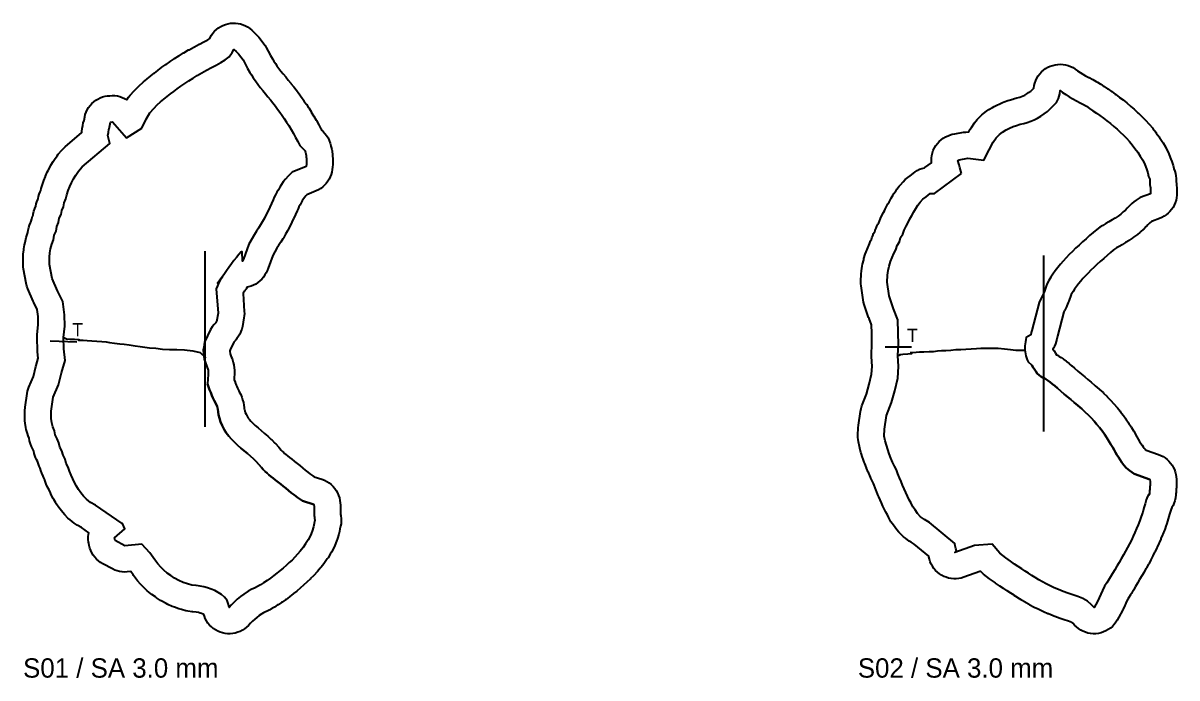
# Model space of a CAD drawing. Header units: millimetres. Extents: x 0 to 435, y -665 to 180.
# Drawn here: x 0 to 131.3, y -665 to -590.5 of the extents above; entities that cross this region are included whole.
import ezdxf

# ---------------------------------------------------------------- set-up
doc = ezdxf.new("R2010")
doc.units = ezdxf.units.MM
for name, color, linetype in [('CUT', 7, 'Continuous'), ('FOLD', 3, 'Continuous'), ('GRAIN', 4, 'Continuous'), ('LABEL', 8, 'Continuous'), ('NOTCH', 2, 'Continuous'), ('SEW', 5, 'Continuous')]:
    doc.layers.add(name, color=color, linetype=linetype)

msp = doc.modelspace()

# ---------------------------------------------------------------- linework, layer by layer
at = {"layer": 'CUT'}
for points in [[(1.45, -611.35), (1.5, -611.09), (1.58, -610.84), (1.68, -610.59), (1.7, -610.55), (1.71, -610.48), (1.76, -610.22), (1.83, -609.97), (1.93, -609.72), (2.01, -609.54), (2.06, -609.33), (2.12, -609.1), (2.28, -608.63), (2.35, -608.42), (2.54, -607.97), (2.56, -607.92), (2.75, -607.48), (2.84, -607.29), (3.07, -606.86), (3.16, -606.68), (3.42, -606.25), (3.56, -606.04), (3.88, -605.6), (4.01, -605.43), (4.41, -604.95), (4.59, -604.76), (4.78, -604.59), (6.68, -602.97), (6.69, -602.85), (6.74, -602.5), (6.8, -602.14), (6.85, -601.84), (6.94, -601.57), (7.01, -601.18), (7.08, -600.9), (7.18, -600.63), (7.3, -600.36), (7.45, -600.11), (7.63, -599.88), (7.82, -599.66), (8.04, -599.46), (8.27, -599.29), (8.52, -599.14), (8.78, -599.01), (9.05, -598.91), (9.33, -598.83), (9.62, -598.79), (9.86, -598.76), (10.15, -598.74), (10.44, -598.75), (10.73, -598.79), (11.01, -598.86), (11.29, -598.95), (11.55, -599.07), (11.8, -599.21), (11.82, -599.22), (11.84, -599.19), (12, -598.94), (12.2, -598.7), (12.64, -598.21), (12.75, -598.09), (13.15, -597.7), (13.24, -597.61), (13.62, -597.26), (13.69, -597.2), (14.07, -596.88), (14.12, -596.84), (14.49, -596.53), (14.53, -596.5), (14.91, -596.21), (14.94, -596.18), (15.33, -595.88), (15.37, -595.86), (15.77, -595.56), (15.81, -595.53), (16.23, -595.23), (16.27, -595.2), (16.71, -594.9), (16.75, -594.87), (17.2, -594.57), (17.24, -594.54), (17.71, -594.24), (17.76, -594.21), (18.25, -593.9), (18.31, -593.87), (18.82, -593.56), (18.89, -593.53), (19.43, -593.23), (19.49, -593.19), (20.03, -592.9), (20.06, -592.89), (20.58, -592.62), (21.01, -592.39), (21.26, -592.24), (21.3, -592.15), (21.45, -591.89), (21.61, -591.66), (21.8, -591.43), (22.02, -591.23), (22.25, -591.05), (22.49, -590.89), (22.75, -590.76), (23.02, -590.65), (23.3, -590.57), (23.59, -590.52), (23.88, -590.5), (24.17, -590.5), (24.46, -590.53), (24.75, -590.6), (25.03, -590.68), (25.3, -590.8), (25.55, -590.94), (25.79, -591.1), (26.02, -591.29), (26.28, -591.53), (26.34, -591.59), (26.61, -591.86), (26.84, -592.1), (27.11, -592.43), (27.29, -592.69), (27.54, -593.06), (27.66, -593.27), (27.89, -593.68), (28.16, -594.18), (28.39, -594.58), (28.55, -594.83), (28.71, -595.1), (28.89, -595.36), (29.1, -595.65), (29.34, -595.96), (29.61, -596.29), (29.89, -596.63), (30.18, -596.98), (30.18, -596.99), (30.47, -597.34), (30.49, -597.36), (30.77, -597.71), (30.81, -597.75), (31.08, -598.1), (31.11, -598.15), (31.37, -598.5), (31.41, -598.54), (31.66, -598.9), (31.69, -598.94), (31.94, -599.3), (31.97, -599.34), (32.21, -599.71), (32.24, -599.74), (32.49, -600.13), (32.51, -600.16), (32.77, -600.57), (32.8, -600.62), (33.06, -601.05), (33.09, -601.1), (33.36, -601.56), (33.38, -601.6), (33.64, -602.07), (33.65, -602.09), (33.9, -602.55), (33.92, -602.58), (33.98, -602.69), (34.14, -602.83), (34.36, -603.06), (34.55, -603.31), (34.72, -603.57), (34.85, -603.86), (34.96, -604.16), (35.03, -604.46), (35.03, -604.48), (35.04, -604.51), (35.07, -604.61), (35.13, -604.88), (35.16, -605.05), (35.18, -605.18), (35.2, -605.36), (35.21, -605.51), (35.23, -605.69), (35.24, -605.83), (35.24, -606.03), (35.24, -606.13), (35.24, -606.34), (35.24, -606.37), (35.24, -606.6), (35.22, -606.9), (35.18, -607.17), (35.14, -607.46), (35.06, -607.73), (34.96, -608), (34.83, -608.26), (34.68, -608.51), (34.51, -608.74), (34.32, -608.95), (34.1, -609.14), (33.87, -609.31), (33.62, -609.46), (33.36, -609.58), (32.28, -610.04), (32.17, -610.16), (32.06, -610.31), (31.92, -610.51), (31.78, -610.74), (31.65, -610.96), (31.52, -611.19), (31.4, -611.4), (31.29, -611.63), (31.18, -611.87), (31, -612.27), (30.99, -612.28), (30.8, -612.7), (30.79, -612.73), (30.59, -613.15), (30.57, -613.2), (30.37, -613.61), (30.34, -613.66), (30.13, -614.07), (30.1, -614.13), (29.88, -614.53), (29.84, -614.59), (29.62, -614.98), (29.58, -615.05), (29.35, -615.42), (29.31, -615.48), (29.08, -615.83), (29.08, -615.84), (28.89, -616.13), (28.43, -616.94), (27.9, -618.4), (27.78, -618.68), (27.67, -618.91), (27.53, -619.17), (27.36, -619.42), (27.17, -619.65), (26.96, -619.85), (26.73, -620.04), (26.48, -620.2), (26.22, -620.34), (25.95, -620.45), (25.66, -620.53), (25.52, -620.56), (25.39, -620.75), (25.37, -620.77), (25.25, -620.94), (25.21, -621), (25.05, -621.25), (25.04, -621.27), (25.18, -623.32), (25.19, -623.57), (25.17, -623.82), (25.14, -624.06), (24.96, -625.04), (24.9, -625.33), (24.8, -625.62), (24.67, -625.89), (24.52, -626.15), (24.34, -626.4), (24.27, -626.49), (24.16, -626.62), (24.01, -626.78), (23.97, -626.82), (23.56, -627.7), (23.54, -627.8), (23.54, -627.84), (23.57, -628.13), (23.58, -628.16), (23.7, -628.48), (23.78, -628.68), (23.91, -629.12), (23.99, -629.41), (24.03, -629.72), (24.05, -630.02), (24.05, -630.52), (24.04, -630.75), (24.01, -631.11), (24.12, -631.35), (24.13, -631.39), (24.26, -631.7), (24.33, -631.87), (24.4, -632.06), (24.43, -632.14), (24.55, -632.35), (24.6, -632.45), (24.77, -632.79), (24.9, -633.08), (24.99, -633.38), (25.08, -633.69), (25.14, -633.97), (25.17, -634.26), (25.18, -634.42), (25.19, -634.49), (25.23, -634.65), (25.29, -634.83), (25.37, -635.02), (25.49, -635.25), (25.62, -635.46), (25.75, -635.63), (25.91, -635.82), (26.14, -636.05), (26.42, -636.31), (26.74, -636.58), (27.09, -636.88), (27.45, -637.18), (27.49, -637.21), (27.84, -637.51), (27.92, -637.58), (28.25, -637.89), (28.35, -637.98), (28.66, -638.3), (28.75, -638.39), (29.05, -638.72), (29.1, -638.78), (29.37, -639.09), (29.51, -639.25), (29.62, -639.35), (29.76, -639.48), (29.91, -639.62), (30.09, -639.77), (30.32, -639.94), (30.58, -640.15), (30.87, -640.37), (30.89, -640.39), (31.18, -640.61), (31.2, -640.63), (31.5, -640.87), (31.52, -640.89), (31.81, -641.13), (31.83, -641.14), (32.12, -641.39), (32.4, -641.62), (32.65, -641.81), (32.96, -642.03), (33.11, -642.14), (34, -642.42), (34.29, -642.53), (34.56, -642.67), (34.82, -642.83), (35.06, -643.02), (35.28, -643.23), (35.47, -643.46), (35.65, -643.71), (35.79, -643.98), (35.91, -644.26), (36, -644.55), (36.06, -644.85), (36.1, -645.11), (36.12, -645.35), (36.13, -645.58), (36.13, -645.81), (36.12, -646), (36.12, -646.14), (36.13, -646.25), (36.13, -646.35), (36.14, -646.44), (36.15, -646.53), (36.15, -646.54), (36.16, -646.59), (36.2, -646.89), (36.21, -647.18), (36.19, -647.48), (36.14, -647.77), (36.06, -648.05), (36.06, -648.07), (36, -648.37), (35.93, -648.67), (35.79, -649.15), (35.68, -649.46), (35.48, -649.96), (35.36, -650.21), (35.11, -650.7), (35, -650.88), (34.71, -651.35), (34.62, -651.49), (34.31, -651.92), (34.22, -652.05), (33.91, -652.44), (33.82, -652.55), (33.51, -652.91), (33.43, -653), (33.12, -653.34), (33.04, -653.41), (32.72, -653.73), (32.66, -653.79), (32.34, -654.1), (32.29, -654.14), (31.96, -654.44), (31.92, -654.48), (31.57, -654.78), (31.54, -654.81), (31.19, -655.1), (31.15, -655.14), (30.79, -655.43), (30.74, -655.47), (30.37, -655.76), (30.31, -655.8), (29.93, -656.09), (29.86, -656.13), (29.47, -656.4), (29.41, -656.44), (29.03, -656.7), (28.97, -656.73), (28.6, -656.97), (28.54, -657), (28.19, -657.21), (28.09, -657.27), (27.77, -657.44), (27.52, -657.56), (27.36, -657.63), (27.17, -657.73), (26.88, -657.93), (26.6, -658.14), (26.36, -658.34), (26.11, -658.57), (25.87, -658.81), (25.65, -659.05), (25.44, -659.25), (25.21, -659.44), (24.96, -659.6), (24.7, -659.73), (24.43, -659.84), (24.15, -659.92), (23.86, -659.97), (23.57, -660), (23.28, -660), (22.99, -659.97), (22.7, -659.91), (22.42, -659.82), (22.15, -659.71), (21.9, -659.57), (21.65, -659.4), (21.43, -659.22), (21.22, -659.01), (21.04, -658.78), (20.88, -658.54), (20.74, -658.28), (20.63, -658.01), (20.57, -657.83), (20.49, -657.79), (20.31, -657.7), (20.14, -657.65), (19.97, -657.6), (19.71, -657.56), (19.31, -657.51), (19.23, -657.5), (18.76, -657.42), (18.51, -657.38), (18.02, -657.25), (17.73, -657.17), (17.22, -656.99), (16.97, -656.89), (16.48, -656.66), (16.27, -656.56), (15.8, -656.3), (15.64, -656.2), (15.19, -655.92), (15.06, -655.82), (14.64, -655.53), (14.5, -655.42), (14.12, -655.11), (13.93, -654.94), (13.58, -654.6), (13.36, -654.37), (13.03, -653.98), (12.92, -653.84), (12.57, -653.37), (12.52, -653.29), (12.27, -652.93), (11.83, -652.97), (11.55, -652.98), (11.26, -652.96), (10.98, -652.92), (10.71, -652.85), (10.44, -652.75), (10.18, -652.63), (9.07, -652.04), (8.81, -651.89), (8.58, -651.71), (8.36, -651.51), (8.16, -651.29), (7.98, -651.06), (7.83, -650.8), (7.7, -650.53), (7.6, -650.26), (7.53, -649.97), (7.47, -649.68), (7.48, -649.68), (7.46, -649.59), (7.42, -649.29), (7.42, -648.98), (7.44, -648.68), (7.48, -648.5), (6.63, -647.92), (6.17, -647.65), (5.8, -647.41), (5.36, -647.05), (5.11, -646.83), (4.75, -646.48), (4.51, -646.21), (4.22, -645.84), (4.06, -645.64), (3.81, -645.25), (3.72, -645.11), (3.49, -644.72), (3.42, -644.6), (3.21, -644.19), (3.11, -643.98), (2.96, -643.64), (2.79, -643.32), (2.64, -642.97), (2.48, -642.52), (2.46, -642.47), (2.38, -642.25), (2.28, -642.06), (2.13, -641.74), (2.02, -641.42), (1.95, -641.16), (1.84, -640.93), (1.71, -640.6), (1.64, -640.37), (1.54, -640.18), (1.43, -639.95), (1.34, -639.71), (1.27, -639.47), (1.21, -639.21), (1.15, -639.06), (0.97, -638.69), (0.84, -638.38), (0.74, -638.05), (0.68, -637.75), (0.58, -637.47), (0.49, -637.2), (0.37, -636.75), (0.33, -636.54), (0.24, -636.04), (0.2, -635.76), (0.19, -635.48), (0.19, -634.65), (0.22, -634.23), (0.46, -632.65), (0.51, -632.4), (0.57, -632.16), (0.66, -631.92), (1.18, -630.71), (1.46, -629.59), (1.49, -629.48), (1.73, -628.64), (1.65, -627.92), (1.63, -627.68), (1.59, -626.38), (1.61, -625.94), (1.73, -624.85), (1.72, -623.9), (1.62, -623.08), (1.23, -622.32), (1.15, -622.15), (0.54, -620.74), (0.43, -620.43), (0.35, -620.1), (0.06, -618.52), (0.02, -618.26), (0.01, -618), (0, -617.18), (0.02, -616.8), (0.08, -616.3), (0.1, -616.19), (0.17, -615.74), (0.22, -615.47), (0.36, -614.92), (0.48, -614.56), (0.52, -614.46), (0.53, -614.33), (0.57, -614.05), (0.64, -613.77), (0.74, -613.49), (0.86, -613.23), (0.89, -613.16), (0.91, -613.06), (0.99, -612.77), (1.09, -612.49), (1.14, -612.38), (1.16, -612.25), (1.23, -611.92), (1.33, -611.61)], [(102.62, -606.95), (103.38, -606.39), (103.37, -606.16), (103.38, -605.86), (103.42, -605.56), (103.49, -605.26), (103.59, -604.98), (103.72, -604.7), (103.87, -604.44), (104.05, -604.2), (104.26, -603.98), (104.49, -603.78), (104.73, -603.6), (104.99, -603.45), (105.27, -603.32), (105.43, -603.26), (105.72, -603.16), (106.03, -603.1), (107.02, -602.93), (107.3, -602.9), (107.58, -602.89), (107.63, -602.89), (107.8, -602.58), (107.93, -602.37), (108.28, -601.86), (108.42, -601.67), (108.58, -601.49), (108.93, -601.12), (109.1, -600.95), (109.29, -600.8), (109.66, -600.51), (109.92, -600.34), (110.31, -600.1), (110.5, -599.99), (110.9, -599.79), (111.07, -599.71), (111.47, -599.53), (111.65, -599.46), (112.06, -599.32), (112.23, -599.26), (112.63, -599.14), (112.73, -599.11), (113.11, -599.01), (113.42, -598.93), (113.64, -598.86), (113.82, -598.78), (114.01, -598.69), (114.22, -598.56), (114.44, -598.41), (114.68, -598.23), (114.9, -598.03), (115.02, -597.91), (115.03, -597.9), (115.07, -597.61), (115.14, -597.32), (115.24, -597.04), (115.37, -596.77), (115.52, -596.51), (115.7, -596.27), (115.9, -596.05), (116.12, -595.86), (116.36, -595.68), (116.62, -595.53), (116.89, -595.4), (117.18, -595.31), (117.47, -595.24), (117.76, -595.2), (118.06, -595.19), (118.36, -595.21), (118.65, -595.26), (118.94, -595.33), (119.22, -595.44), (119.49, -595.57), (119.74, -595.73), (120.01, -595.93), (120.3, -596.12), (120.59, -596.3), (120.91, -596.49), (121.28, -596.68), (121.31, -596.7), (121.74, -596.93), (122.13, -597.15), (122.26, -597.22), (122.57, -597.41), (122.65, -597.46), (123.01, -597.7), (123.04, -597.72), (123.43, -597.98), (123.46, -598), (123.86, -598.27), (123.9, -598.3), (124.3, -598.59), (124.35, -598.62), (124.75, -598.92), (124.79, -598.95), (125.18, -599.25), (125.22, -599.28), (125.61, -599.59), (125.65, -599.63), (126.04, -599.95), (126.08, -599.99), (126.46, -600.31), (126.51, -600.36), (126.88, -600.7), (126.94, -600.75), (127.3, -601.1), (127.37, -601.16), (127.71, -601.52), (127.78, -601.59), (128.12, -601.96), (128.19, -602.04), (128.52, -602.42), (128.59, -602.51), (128.9, -602.91), (128.97, -603.01), (129.28, -603.43), (129.35, -603.54), (129.65, -603.99), (129.73, -604.12), (130.01, -604.59), (130.1, -604.76), (130.34, -605.25), (130.45, -605.48), (130.64, -605.97), (130.74, -606.24), (130.88, -606.72), (130.91, -606.86), (130.96, -607.04), (130.97, -607.07), (131.08, -607.34), (131.15, -607.62), (131.2, -607.9), (131.22, -608.19), (131.22, -608.42), (131.22, -608.44), (131.22, -608.48), (131.24, -608.58), (131.25, -608.73), (131.26, -608.77), (131.27, -608.95), (131.28, -609), (131.29, -609.2), (131.3, -609.24), (131.31, -609.46), (131.31, -609.84), (131.3, -610.1), (131.27, -610.39), (131.21, -610.67), (131.12, -610.95), (131.01, -611.22), (130.87, -611.47), (130.71, -611.71), (130.52, -611.94), (130.32, -612.14), (130.09, -612.33), (129.85, -612.49), (129.6, -612.63), (129.33, -612.74), (128.52, -613.04), (128.41, -613.1), (128.25, -613.22), (128.2, -613.26), (128.14, -613.32), (128.02, -613.45), (127.85, -613.64), (127.78, -613.7), (127.57, -613.91), (127.46, -614.01), (127.22, -614.23), (127.1, -614.33), (126.82, -614.56), (126.71, -614.65), (126.39, -614.88), (126.29, -614.95), (125.96, -615.18), (125.87, -615.24), (125.52, -615.45), (125.46, -615.49), (125.11, -615.7), (125.08, -615.72), (124.74, -615.91), (124.43, -616.09), (124.21, -616.23), (124.04, -616.35), (123.75, -616.6), (123.37, -616.94), (122.98, -617.28), (122.59, -617.63), (122.21, -617.98), (121.85, -618.31), (121.51, -618.63), (121.2, -618.95), (120.9, -619.26), (120.62, -619.57), (120.36, -619.88), (120.11, -620.19), (119.87, -620.49), (119.67, -620.77), (119.49, -621.04), (119.34, -621.28), (119.27, -621.4), (119.24, -621.49), (119.16, -621.73), (119.14, -621.8), (119.01, -622.15), (118.94, -622.31), (118.78, -622.69), (118.74, -622.78), (118.56, -623.17), (118.53, -623.22), (118.46, -623.36), (117.71, -626.14), (117.69, -626.27), (117.64, -626.48), (117.58, -626.73), (117.49, -627), (117.38, -627.26), (117.25, -627.51), (117.18, -627.61), (117.33, -627.82), (117.49, -628.08), (117.6, -628.24), (117.72, -628.31), (117.93, -628.43), (118.13, -628.56), (118.36, -628.72), (118.45, -628.79), (118.7, -628.98), (118.77, -629.04), (119.04, -629.25), (119.06, -629.27), (119.33, -629.5), (119.36, -629.52), (119.67, -629.78), (119.67, -629.78), (120.04, -630.1), (120.05, -630.11), (120.45, -630.45), (120.82, -630.77), (121.16, -631.05), (121.54, -631.37), (121.55, -631.38), (121.98, -631.74), (122.02, -631.77), (122.45, -632.15), (122.51, -632.2), (122.91, -632.56), (122.96, -632.62), (123.33, -632.97), (123.39, -633.03), (123.72, -633.37), (123.79, -633.44), (124.1, -633.78), (124.17, -633.86), (124.48, -634.22), (124.54, -634.29), (124.84, -634.66), (124.89, -634.73), (125.18, -635.11), (125.22, -635.17), (125.5, -635.55), (125.54, -635.62), (125.8, -636), (125.85, -636.07), (126.1, -636.46), (126.13, -636.52), (126.38, -636.91), (126.4, -636.96), (126.6, -637.29), (126.61, -637.32), (126.77, -637.6), (126.92, -637.87), (127.07, -638.11), (127.2, -638.34), (127.34, -638.55), (127.47, -638.73), (127.59, -638.89), (127.69, -639.01), (127.79, -639.1), (127.82, -639.12), (129.21, -639.59), (129.47, -639.7), (129.73, -639.83), (129.97, -639.98), (130.2, -640.16), (130.41, -640.36), (130.59, -640.58), (130.76, -640.81), (130.9, -641.06), (131.02, -641.32), (131.12, -641.59), (131.18, -641.87), (131.22, -642.16), (131.25, -642.41), (131.26, -642.67), (131.26, -642.89), (131.26, -642.97), (131.26, -643.17), (131.26, -643.23), (131.25, -643.41), (131.24, -643.47), (131.24, -643.62), (131.23, -643.7), (131.22, -643.84), (131.21, -643.92), (131.19, -644.05), (131.19, -644.06), (131.18, -644.16), (131.18, -644.18), (131.18, -644.19), (131.14, -644.53), (131.07, -644.86), (130.96, -645.18), (130.87, -645.39), (130.75, -645.65), (130.65, -645.82), (130.58, -646.05), (130.44, -646.51), (130.43, -646.55), (130.29, -647.03), (130.27, -647.09), (130.11, -647.58), (130.08, -647.66), (129.92, -648.13), (129.89, -648.21), (129.71, -648.67), (129.68, -648.73), (129.5, -649.18), (129.48, -649.24), (129.28, -649.67), (129.26, -649.73), (129.06, -650.16), (129.04, -650.21), (128.83, -650.64), (128.81, -650.68), (128.59, -651.11), (128.57, -651.15), (128.35, -651.58), (128.33, -651.62), (128.1, -652.05), (128.08, -652.08), (127.84, -652.51), (127.82, -652.54), (127.58, -652.96), (127.57, -652.98), (127.32, -653.4), (127.32, -653.41), (127.07, -653.83), (126.82, -654.24), (126.59, -654.64), (126.36, -655.04), (126.35, -655.06), (126.13, -655.43), (126.02, -655.59), (125.84, -655.86), (125.72, -656.05), (125.59, -656.33), (125.41, -656.73), (125.38, -656.78), (125.18, -657.21), (125.14, -657.3), (124.93, -657.69), (124.88, -657.79), (124.69, -658.13), (124.52, -658.44), (124.36, -658.7), (124.18, -658.94), (123.98, -659.16), (123.75, -659.36), (123.5, -659.53), (123.24, -659.68), (122.97, -659.8), (122.68, -659.9), (122.39, -659.96), (122.09, -660), (121.79, -660), (121.49, -659.97), (121.19, -659.92), (120.9, -659.83), (120.62, -659.72), (120.36, -659.58), (120.11, -659.41), (119.87, -659.22), (119.66, -659.01), (119.51, -658.85), (119.43, -658.78), (119.35, -658.73), (118.99, -658.59), (118.47, -658.41), (117.91, -658.22), (117.85, -658.2), (117.3, -658), (117.22, -657.96), (116.7, -657.75), (116.62, -657.72), (116.13, -657.51), (116.06, -657.47), (115.6, -657.26), (115.53, -657.22), (115.08, -657), (115.01, -656.96), (114.59, -656.74), (114.51, -656.69), (114.1, -656.46), (114.03, -656.42), (113.64, -656.18), (113.59, -656.15), (113.2, -655.9), (113.17, -655.89), (112.79, -655.64), (112.78, -655.63), (112.4, -655.38), (112.01, -655.13), (112, -655.12), (111.61, -654.86), (111.58, -654.85), (111.16, -654.57), (111.13, -654.55), (110.68, -654.23), (110.65, -654.22), (110.11, -653.83), (110, -653.75), (109.32, -653.23), (109.07, -653.01), (108.98, -652.92), (108.9, -652.93), (107.05, -653.58), (106.77, -653.66), (106.49, -653.72), (106.2, -653.75), (105.91, -653.75), (105.62, -653.72), (105.33, -653.66), (105.05, -653.58), (104.78, -653.47), (104.53, -653.33), (104.28, -653.17), (104.06, -652.99), (103.85, -652.79), (103.66, -652.57), (103.5, -652.33), (103.36, -652.07), (103.24, -651.8), (103.15, -651.53), (103.09, -651.24), (103.08, -651.17), (101.43, -649.79), (101.06, -649.58), (100.86, -649.45), (100.41, -649.13), (100.21, -648.98), (100.01, -648.8), (99.66, -648.45), (99.43, -648.19), (99.23, -647.9), (99.07, -647.65), (98.92, -647.46), (98.77, -647.26), (98.64, -647.05), (98.53, -646.82), (98.36, -646.47), (98.2, -646.16), (98, -645.78), (97.85, -645.47), (97.7, -645.09), (97.56, -644.77), (97.39, -644.42), (97.29, -644.19), (97.12, -643.76), (97.1, -643.69), (96.98, -643.38), (96.84, -643.08), (96.78, -642.92), (96.65, -642.59), (96.49, -642.28), (96.45, -642.2), (96.24, -641.74), (96.19, -641.63), (95.99, -641.16), (95.97, -641.11), (95.78, -640.63), (95.73, -640.49), (95.56, -640), (95.54, -639.94), (95.39, -639.46), (95.36, -639.36), (95.22, -638.87), (95.18, -638.69), (95.07, -638.16), (95.02, -637.9), (95, -637.65), (95, -637.39), (95.04, -636.57), (95.07, -636.25), (95.31, -634.69), (95.38, -634.38), (95.47, -634.08), (95.98, -632.74), (96.3, -631.59), (96.57, -630.47), (96.62, -629.59), (96.57, -628.46), (96.57, -628.24), (96.61, -627.06), (96.58, -625.85), (96.58, -625.81), (96.57, -624.86), (96.28, -624.13), (96.23, -623.99), (95.73, -622.52), (95.65, -622.26), (95.6, -621.98), (95.37, -620.42), (95.34, -620.16), (95.34, -619.89), (95.37, -619.08), (95.41, -618.7), (95.49, -618.17), (95.54, -617.92), (95.67, -617.43), (95.7, -617.31), (95.85, -616.8), (95.95, -616.53), (96.13, -616.07), (96.32, -615.61), (96.46, -615.3), (96.55, -615.14), (96.61, -614.95), (96.69, -614.7), (96.8, -614.46), (96.93, -614.23), (96.96, -614.17), (96.99, -614.08), (97.07, -613.85), (97.17, -613.61), (97.29, -613.39), (97.38, -613.23), (97.45, -613.03), (97.57, -612.75), (97.78, -612.32), (97.93, -612.04), (98.03, -611.88), (98.1, -611.69), (98.25, -611.37), (98.43, -611.06), (98.56, -610.87), (98.67, -610.66), (98.78, -610.44), (99.01, -610.06), (99.11, -609.9), (99.36, -609.54), (99.45, -609.4), (99.72, -609.05), (99.86, -608.89), (100.16, -608.55), (100.4, -608.3), (100.68, -608.08), (100.95, -607.89), (101.29, -607.6), (101.52, -607.42), (101.77, -607.27), (102.03, -607.14), (102.3, -607.04), (102.59, -606.96)]]:
    msp.add_lwpolyline(points, close=True, dxfattribs=at)
at = {"layer": 'FOLD'}
for points in [[(4.59, -626.28), (4.71, -626.33), (4.85, -626.39), (4.95, -626.43), (5.33, -626.47), (5.87, -626.47), (6.34, -626.5), (6.41, -626.55), (6.31, -626.58), (6.85, -626.57), (7.3, -626.62), (7.82, -626.67), (8.41, -626.71), (8.96, -626.74), (9.45, -626.79), (9.84, -626.86), (10.42, -626.92), (11.01, -626.99), (11.5, -627.03), (12.08, -627.12), (12.75, -627.23), (13.33, -627.3), (13.86, -627.38), (14.38, -627.47), (15.12, -627.51), (15.86, -627.6), (16.65, -627.64), (17.5, -627.64), (18.36, -627.68), (19.31, -627.8), (20.15, -627.98), (20.76, -628.58), (20.62, -628.76)], [(99.57, -628.34), (99.69, -628.3), (99.8, -628.25), (99.78, -628.21), (100.13, -628.17), (100.68, -628.13), (101.13, -628.1), (101.19, -628.03), (101.04, -628.01), (101.65, -627.97), (102.01, -627.93), (102.51, -627.9), (103.1, -627.86), (103.62, -627.86), (104.08, -627.82), (104.57, -627.75), (105, -627.76), (105.57, -627.72), (106.17, -627.65), (106.72, -627.64), (107.31, -627.6), (107.91, -627.57), (108.49, -627.53), (109, -627.5), (109.6, -627.49), (110.27, -627.49), (110.96, -627.51), (111.69, -627.56), (112.38, -627.64), (112.98, -627.71), (113.43, -627.72), (113.9, -627.73), (114.01, -627.68)]]:
    msp.add_lwpolyline(points, dxfattribs=at)
at = {"layer": 'GRAIN'}
for points in [[(20.73, -636.46), (20.73, -616.46)], [(116.18, -636.97), (116.18, -616.97)]]:
    msp.add_lwpolyline(points, dxfattribs=at)
at = {"layer": 'NOTCH'}
for points in [[(32.21, -606.82), (30.63, -607.48), (30.16, -607.91), (29.85, -608.25), (29.61, -608.57), (29.41, -608.87), (29.22, -609.17), (29.05, -609.46), (28.89, -609.75), (28.73, -610.04), (28.59, -610.32), (28.46, -610.62), (28.26, -611.04), (28.07, -611.46), (27.88, -611.87), (27.68, -612.28), (27.46, -612.69), (27.24, -613.09), (27.02, -613.48), (26.79, -613.85), (26.56, -614.2), (26.33, -614.56), (25.7, -615.67), (25.08, -617.38), (24.97, -617.61), (24.93, -616.55), (24.83, -616.53), (24.55, -616.84), (24.27, -617.17), (23.99, -617.52), (23.71, -617.9), (23.43, -618.31), (23.16, -618.7), (22.93, -619.02), (22.63, -619.44), (22.35, -619.83), (22.14, -620.09), (22.69, -619.37), (22.48, -619.7), (22.29, -620.04), (22.11, -620.4), (21.99, -620.73), (22.19, -623.53), (22.01, -624.51), (21.94, -624.6), (21.75, -624.8)], [(128.3, -609.92), (127.14, -610.34), (126.69, -610.65), (126.4, -610.86), (126.19, -611.04), (126.01, -611.21), (125.84, -611.39), (125.66, -611.58), (125.46, -611.78), (125.21, -612), (124.93, -612.23), (124.61, -612.47), (124.28, -612.69), (123.93, -612.91), (123.58, -613.12), (123.23, -613.32), (122.89, -613.52), (122.55, -613.73), (122.19, -613.99), (121.78, -614.34), (121.37, -614.69), (120.97, -615.05), (120.57, -615.41), (120.18, -615.77), (119.79, -616.13), (119.42, -616.49), (119.06, -616.85), (118.71, -617.21), (118.37, -617.58), (118.05, -617.95), (117.75, -618.32), (117.47, -618.69), (117.21, -619.06), (116.97, -619.42), (116.74, -619.78), (116.56, -620.12), (116.42, -620.45), (116.31, -620.78), (116.19, -621.13), (116.03, -621.51), (115.84, -621.89), (115.65, -622.29), (114.79, -625.47), (114.74, -625.72), (114.68, -625.97), (114.16, -626.29)], [(6.1, -626.81), (3.1, -626.69)], [(101.1, -627.39), (98.1, -627.38)], [(128.24, -642.43), (126.44, -641.82), (125.91, -641.44), (125.55, -641.11), (125.27, -640.8), (125.04, -640.5), (124.84, -640.21), (124.66, -639.92), (124.49, -639.64), (124.32, -639.36), (124.16, -639.08), (124.01, -638.81), (123.81, -638.47), (123.57, -638.08), (123.32, -637.69), (123.06, -637.3), (122.79, -636.92), (122.5, -636.54), (122.2, -636.17), (121.89, -635.81), (121.58, -635.47), (121.24, -635.13), (120.88, -634.77), (120.48, -634.41), (120.05, -634.04), (119.63, -633.68), (119.24, -633.36), (118.87, -633.05), (118.49, -632.73), (118.09, -632.38), (117.72, -632.07), (117.42, -631.8), (117.15, -631.58), (116.88, -631.36), (116.63, -631.17), (116.41, -631.01), (116.2, -630.89), (116.03, -630.82), (115.82, -630.71), (115.62, -630.58), (115.42, -630.4), (115.3, -630.2), (115.14, -629.97), (114.97, -629.71), (114.8, -629.44), (114.37, -629.06)], [(33.09, -645.28), (31.79, -644.86), (31.24, -644.49), (30.85, -644.21), (30.52, -643.95), (30.21, -643.7), (29.91, -643.45), (29.61, -643.21), (29.32, -642.97), (29.03, -642.74), (28.74, -642.52), (28.47, -642.31), (28.21, -642.1), (27.98, -641.91), (27.76, -641.72), (27.55, -641.52), (27.34, -641.32), (27.12, -641.08), (26.83, -640.74), (26.53, -640.41), (26.22, -640.1), (25.88, -639.79), (25.53, -639.49), (25.16, -639.18), (24.79, -638.87), (24.42, -638.54), (24.06, -638.21), (23.72, -637.87), (23.41, -637.51), (23.13, -637.14), (22.88, -636.74), (22.66, -636.31), (22.48, -635.88), (22.34, -635.48), (22.25, -635.1), (22.19, -634.75), (22.17, -634.45), (22.09, -634.14), (21.92, -633.8), (21.74, -633.47), (21.61, -633.16), (21.5, -632.87), (21.37, -632.56), (21.23, -632.23), (21.09, -631.9), (20.99, -631.56)]]:
    msp.add_lwpolyline(points, dxfattribs=at)
at = {"layer": 'SEW'}
for points in [[(21.81, -655.09), (21.41, -654.91), (21, -654.77), (20.58, -654.66), (20.15, -654.59), (19.69, -654.53), (19.22, -654.46), (18.72, -654.34), (18.22, -654.16), (17.73, -653.94), (17.25, -653.67), (16.81, -653.39), (16.4, -653.09), (16.01, -652.78), (15.66, -652.44), (15.33, -652.05), (14.98, -651.58), (14.44, -650.8), (13.52, -649.82), (11.59, -649.98), (10.47, -649.39), (10.42, -649.1), (10.41, -649.1), (11.58, -648.07), (11.33, -647.47), (11.26, -647.45), (8.23, -645.37), (7.66, -645.05), (7.21, -644.7), (6.86, -644.34), (6.56, -643.98), (6.31, -643.59), (6.07, -643.2), (5.86, -642.79), (5.67, -642.36), (5.46, -641.95), (5.3, -641.49), (5.14, -641.03), (4.91, -640.62), (4.78, -640.13), (4.57, -639.69), (4.42, -639.2), (4.19, -638.77), (4.07, -638.27), (3.88, -637.82), (3.67, -637.38), (3.56, -636.9), (3.4, -636.45), (3.28, -635.99), (3.19, -635.5), (3.19, -634.67), (3.43, -633.09), (4.03, -631.66), (4.37, -630.32), (4.78, -628.9), (4.63, -627.58), (4.59, -626.28), (4.74, -625.01), (4.72, -623.69), (4.52, -622.17), (3.9, -620.96), (3.3, -619.56), (3.01, -617.97), (3, -617.16), (3.06, -616.65), (3.13, -616.21), (3.27, -615.66), (3.46, -615.17), (3.52, -614.62), (3.75, -614.18), (3.85, -613.66), (4.05, -613.2), (4.12, -612.71), (4.33, -612.3), (4.41, -611.83), (4.6, -611.42), (4.67, -610.94), (4.86, -610.51), (4.98, -610.03), (5.13, -609.56), (5.31, -609.11), (5.51, -608.67), (5.73, -608.23), (5.99, -607.8), (6.31, -607.36), (6.72, -606.87), (9.86, -604.2), (9.66, -603.29), (9.71, -602.94), (9.77, -602.56), (9.8, -602.55), (9.95, -601.77), (10.19, -601.74), (11.77, -603.57), (13.52, -602.47), (14.01, -601.42), (14.43, -600.71), (14.87, -600.22), (15.26, -599.82), (15.64, -599.48), (16.01, -599.17), (16.38, -598.86), (16.76, -598.56), (17.15, -598.27), (17.55, -597.97), (17.97, -597.67), (18.41, -597.37), (18.87, -597.06), (19.34, -596.76), (19.83, -596.45), (20.35, -596.15), (20.89, -595.85), (21.44, -595.56), (21.98, -595.27), (22.5, -594.99), (23, -594.69), (23.44, -594.34), (23.8, -593.85), (23.98, -593.5), (24.24, -593.74), (24.52, -594), (24.78, -594.33), (25.03, -594.7), (25.26, -595.12), (25.55, -595.65), (25.81, -596.11), (25.99, -596.4), (26.2, -596.73), (26.44, -597.09), (26.7, -597.45), (26.99, -597.82), (27.28, -598.18), (27.58, -598.54), (27.87, -598.9), (28.16, -599.24), (28.44, -599.59), (28.71, -599.94), (28.97, -600.29), (29.23, -600.65), (29.47, -601), (29.72, -601.37), (29.97, -601.76), (30.23, -602.17), (30.5, -602.61), (30.76, -603.07), (31.02, -603.53), (31.27, -603.99), (31.5, -604.42), (31.79, -604.75), (31.99, -604.94), (32.08, -605.01), (32.09, -605.03), (32.1, -605.11), (32.13, -605.24), (32.17, -605.39), (32.2, -605.56), (32.22, -605.74), (32.24, -605.92), (32.24, -606.11), (32.24, -606.32), (32.24, -606.55), (32.21, -606.82), (30.63, -607.48), (30.16, -607.91), (29.85, -608.25), (29.61, -608.57), (29.41, -608.87), (29.22, -609.17), (29.05, -609.46), (28.89, -609.75), (28.73, -610.04), (28.59, -610.32), (28.46, -610.62), (28.26, -611.04), (28.07, -611.46), (27.88, -611.87), (27.68, -612.28), (27.46, -612.69), (27.24, -613.09), (27.02, -613.48), (26.79, -613.85), (26.56, -614.2), (26.33, -614.56), (25.7, -615.67), (25.08, -617.38), (24.97, -617.61), (24.93, -616.55), (24.83, -616.53), (24.55, -616.84), (24.27, -617.17), (23.99, -617.52), (23.71, -617.9), (23.43, -618.31), (23.16, -618.7), (22.93, -619.02), (22.63, -619.44), (22.37, -619.79), (22.69, -619.37), (22.48, -619.7), (22.29, -620.04), (22.11, -620.4), (21.99, -620.73), (22.19, -623.53), (22.01, -624.51), (21.94, -624.6), (21.75, -624.8), (21.52, -625.08), (21.34, -625.38), (20.65, -626.83), (20.57, -627.4), (20.5, -627.73), (20.62, -628.76), (20.75, -629.16), (20.91, -629.57), (21.05, -630.01), (21.05, -630.51), (21.01, -631.04), (20.99, -631.56), (21.09, -631.9), (21.23, -632.23), (21.37, -632.56), (21.5, -632.87), (21.61, -633.16), (21.74, -633.47), (21.92, -633.8), (22.09, -634.14), (22.17, -634.45), (22.19, -634.75), (22.25, -635.1), (22.34, -635.48), (22.48, -635.88), (22.66, -636.31), (22.88, -636.74), (23.13, -637.14), (23.41, -637.51), (23.72, -637.87), (24.06, -638.21), (24.42, -638.54), (24.79, -638.87), (25.16, -639.18), (25.53, -639.49), (25.88, -639.79), (26.22, -640.1), (26.53, -640.41), (26.83, -640.74), (27.12, -641.08), (27.34, -641.32), (27.55, -641.52), (27.76, -641.72), (27.98, -641.91), (28.21, -642.1), (28.47, -642.31), (28.74, -642.52), (29.03, -642.74), (29.32, -642.97), (29.61, -643.21), (29.91, -643.45), (30.21, -643.7), (30.52, -643.95), (30.85, -644.21), (31.24, -644.49), (31.79, -644.86), (33.09, -645.28), (33.13, -645.55), (33.13, -645.78), (33.12, -645.99), (33.12, -646.18), (33.13, -646.37), (33.14, -646.55), (33.15, -646.73), (33.17, -646.89), (33.19, -647.02), (33.2, -647.1), (33.21, -647.12), (33.18, -647.2), (33.12, -647.44), (33.05, -647.84), (32.91, -648.32), (32.71, -648.81), (32.45, -649.3), (32.16, -649.77), (31.86, -650.2), (31.55, -650.59), (31.24, -650.95), (30.93, -651.29), (30.61, -651.61), (30.28, -651.91), (29.95, -652.22), (29.6, -652.52), (29.25, -652.81), (28.89, -653.1), (28.52, -653.39), (28.14, -653.67), (27.76, -653.94), (27.38, -654.19), (27.01, -654.42), (26.66, -654.63), (26.34, -654.8), (26.05, -654.93), (25.6, -655.17), (25.14, -655.49), (24.76, -655.77), (24.38, -656.08), (24.03, -656.41), (23.71, -656.73), (23.45, -657), (23.38, -656.69), (23.21, -656.21), (22.93, -655.84), (22.59, -655.55), (22.21, -655.3)], [(106.78, -607.6), (106.61, -606.93), (106.54, -606.65), (106.37, -606.12), (106.52, -606.05), (107.51, -605.89), (109.33, -606.11), (109.93, -604.92), (110.41, -604.06), (110.76, -603.56), (111.11, -603.18), (111.48, -602.9), (111.87, -602.66), (112.27, -602.46), (112.67, -602.28), (113.07, -602.14), (113.48, -602.02), (113.89, -601.91), (114.29, -601.8), (114.68, -601.67), (115.07, -601.51), (115.46, -601.31), (115.84, -601.09), (116.21, -600.83), (116.58, -600.55), (116.94, -600.23), (117.28, -599.89), (117.6, -599.52), (117.85, -599.09), (117.98, -598.55), (118.01, -598.19), (118.31, -598.4), (118.66, -598.63), (119.05, -598.88), (119.46, -599.11), (119.87, -599.33), (120.31, -599.57), (120.7, -599.78), (121.01, -599.97), (121.37, -600.21), (121.76, -600.47), (122.16, -600.74), (122.56, -601.03), (122.96, -601.33), (123.35, -601.63), (123.74, -601.94), (124.12, -602.26), (124.5, -602.58), (124.86, -602.92), (125.22, -603.26), (125.57, -603.61), (125.9, -603.98), (126.23, -604.36), (126.54, -604.76), (126.85, -605.19), (127.14, -605.64), (127.42, -606.11), (127.66, -606.6), (127.86, -607.08), (128, -607.56), (128.09, -607.96), (128.18, -608.2), (128.23, -608.28), (128.22, -608.3), (128.22, -608.39), (128.22, -608.51), (128.23, -608.64), (128.24, -608.77), (128.25, -608.91), (128.27, -609.06), (128.29, -609.24), (128.3, -609.45), (128.32, -609.67), (128.3, -609.92), (127.14, -610.34), (126.69, -610.65), (126.4, -610.86), (126.19, -611.04), (126.01, -611.21), (125.84, -611.39), (125.66, -611.58), (125.46, -611.78), (125.21, -612), (124.93, -612.23), (124.61, -612.47), (124.28, -612.69), (123.93, -612.91), (123.58, -613.12), (123.23, -613.32), (122.89, -613.52), (122.55, -613.73), (122.19, -613.99), (121.78, -614.34), (121.37, -614.69), (120.97, -615.05), (120.57, -615.41), (120.18, -615.77), (119.79, -616.13), (119.42, -616.49), (119.06, -616.85), (118.71, -617.21), (118.37, -617.58), (118.05, -617.95), (117.75, -618.32), (117.47, -618.69), (117.21, -619.06), (116.97, -619.42), (116.74, -619.78), (116.56, -620.12), (116.42, -620.45), (116.31, -620.78), (116.19, -621.13), (116.03, -621.51), (115.84, -621.89), (115.65, -622.29), (114.79, -625.47), (114.74, -625.72), (114.68, -625.97), (114.16, -626.29), (114.11, -626.52), (114.07, -626.76), (114.03, -626.99), (114.01, -627.23), (114.01, -627.45), (114.01, -627.68), (114.04, -627.91), (114.08, -628.15), (114.13, -628.38), (114.2, -628.6), (114.28, -628.83), (114.37, -629.06), (114.8, -629.44), (114.97, -629.71), (115.14, -629.97), (115.3, -630.2), (115.42, -630.4), (115.62, -630.58), (115.82, -630.71), (116.03, -630.82), (116.2, -630.89), (116.41, -631.01), (116.63, -631.17), (116.88, -631.36), (117.15, -631.58), (117.42, -631.8), (117.72, -632.07), (118.09, -632.38), (118.49, -632.73), (118.87, -633.05), (119.24, -633.36), (119.63, -633.68), (120.05, -634.04), (120.48, -634.41), (120.88, -634.77), (121.24, -635.13), (121.58, -635.47), (121.89, -635.81), (122.2, -636.17), (122.5, -636.54), (122.79, -636.92), (123.06, -637.3), (123.32, -637.69), (123.57, -638.08), (123.81, -638.47), (124.01, -638.81), (124.16, -639.08), (124.32, -639.36), (124.49, -639.64), (124.66, -639.92), (124.84, -640.21), (125.04, -640.5), (125.27, -640.8), (125.55, -641.11), (125.91, -641.44), (126.44, -641.82), (128.24, -642.43), (128.26, -642.68), (128.26, -642.91), (128.26, -643.11), (128.25, -643.28), (128.24, -643.44), (128.23, -643.58), (128.21, -643.71), (128.2, -643.83), (128.19, -643.95), (128.18, -644.04), (128.1, -644.24), (128.1, -644.13), (127.97, -644.37), (127.83, -644.75), (127.7, -645.21), (127.56, -645.68), (127.42, -646.17), (127.26, -646.65), (127.09, -647.13), (126.91, -647.59), (126.73, -648.03), (126.54, -648.47), (126.34, -648.9), (126.13, -649.34), (125.91, -649.76), (125.69, -650.19), (125.46, -650.62), (125.22, -651.04), (124.98, -651.46), (124.74, -651.88), (124.49, -652.3), (124.24, -652.71), (124, -653.13), (123.76, -653.53), (123.54, -653.9), (123.34, -654.2), (123.09, -654.59), (122.86, -655.08), (122.67, -655.5), (122.47, -655.92), (122.27, -656.32), (122.07, -656.68), (121.89, -657), (121.61, -656.7), (121.13, -656.28), (120.59, -656), (120.03, -655.78), (119.46, -655.58), (118.89, -655.38), (118.35, -655.18), (117.82, -654.97), (117.33, -654.76), (116.87, -654.54), (116.43, -654.32), (116, -654.09), (115.59, -653.86), (115.19, -653.61), (114.8, -653.37), (114.42, -653.12), (114.04, -652.87), (113.65, -652.62), (113.25, -652.36), (112.84, -652.08), (112.38, -651.76), (111.83, -651.38), (111.15, -650.85), (110.28, -649.79), (108.26, -649.97), (106.05, -650.75), (106.22, -650.58), (106.16, -650.3), (106.08, -650.01), (106.05, -649.73), (106.04, -649.73), (103.16, -647.33), (102.59, -647), (102.13, -646.68), (101.78, -646.32), (101.53, -645.91), (101.25, -645.57), (101.06, -645.15), (100.85, -644.75), (100.64, -644.36), (100.47, -643.93), (100.28, -643.51), (100.09, -643.11), (99.92, -642.68), (99.76, -642.24), (99.57, -641.82), (99.39, -641.36), (99.17, -640.93), (98.96, -640.47), (98.76, -640), (98.57, -639.53), (98.4, -639.04), (98.25, -638.55), (98.11, -638.06), (98, -637.53), (98.04, -636.71), (98.28, -635.15), (98.84, -633.67), (99.21, -632.34), (99.56, -630.9), (99.62, -629.6), (99.57, -628.34), (99.61, -627.08), (99.58, -625.77), (99.56, -624.27), (99.07, -623.02), (98.57, -621.55), (98.34, -619.99), (98.37, -619.18), (98.45, -618.65), (98.57, -618.17), (98.73, -617.65), (98.92, -617.19), (99.1, -616.72), (99.33, -616.29), (99.48, -615.81), (99.73, -615.4), (99.87, -614.92), (100.11, -614.51), (100.28, -614.05), (100.49, -613.61), (100.73, -613.21), (100.9, -612.76), (101.16, -612.39), (101.36, -611.97), (101.59, -611.59), (101.84, -611.22), (102.11, -610.87), (102.41, -610.53), (102.78, -610.27), (103.23, -609.89), (103.71, -609.88)]]:
    msp.add_lwpolyline(points, close=True, dxfattribs=at)

# ---------------------------------------------------------------- texts
at = {"layer": 'LABEL'}
for s, height, p in [('T', 1.5, (5.6, -626.15)), ('T', 1.5, (100.6, -626.79)), ('S01 / SA 3.0 mm', 2.2, (0, -665)), ('S02 / SA 3.0 mm', 2.2, (95, -665))]:
    msp.add_text(s, height=height, dxfattribs=at).set_placement(p)

doc.saveas('drawing.dxf')
